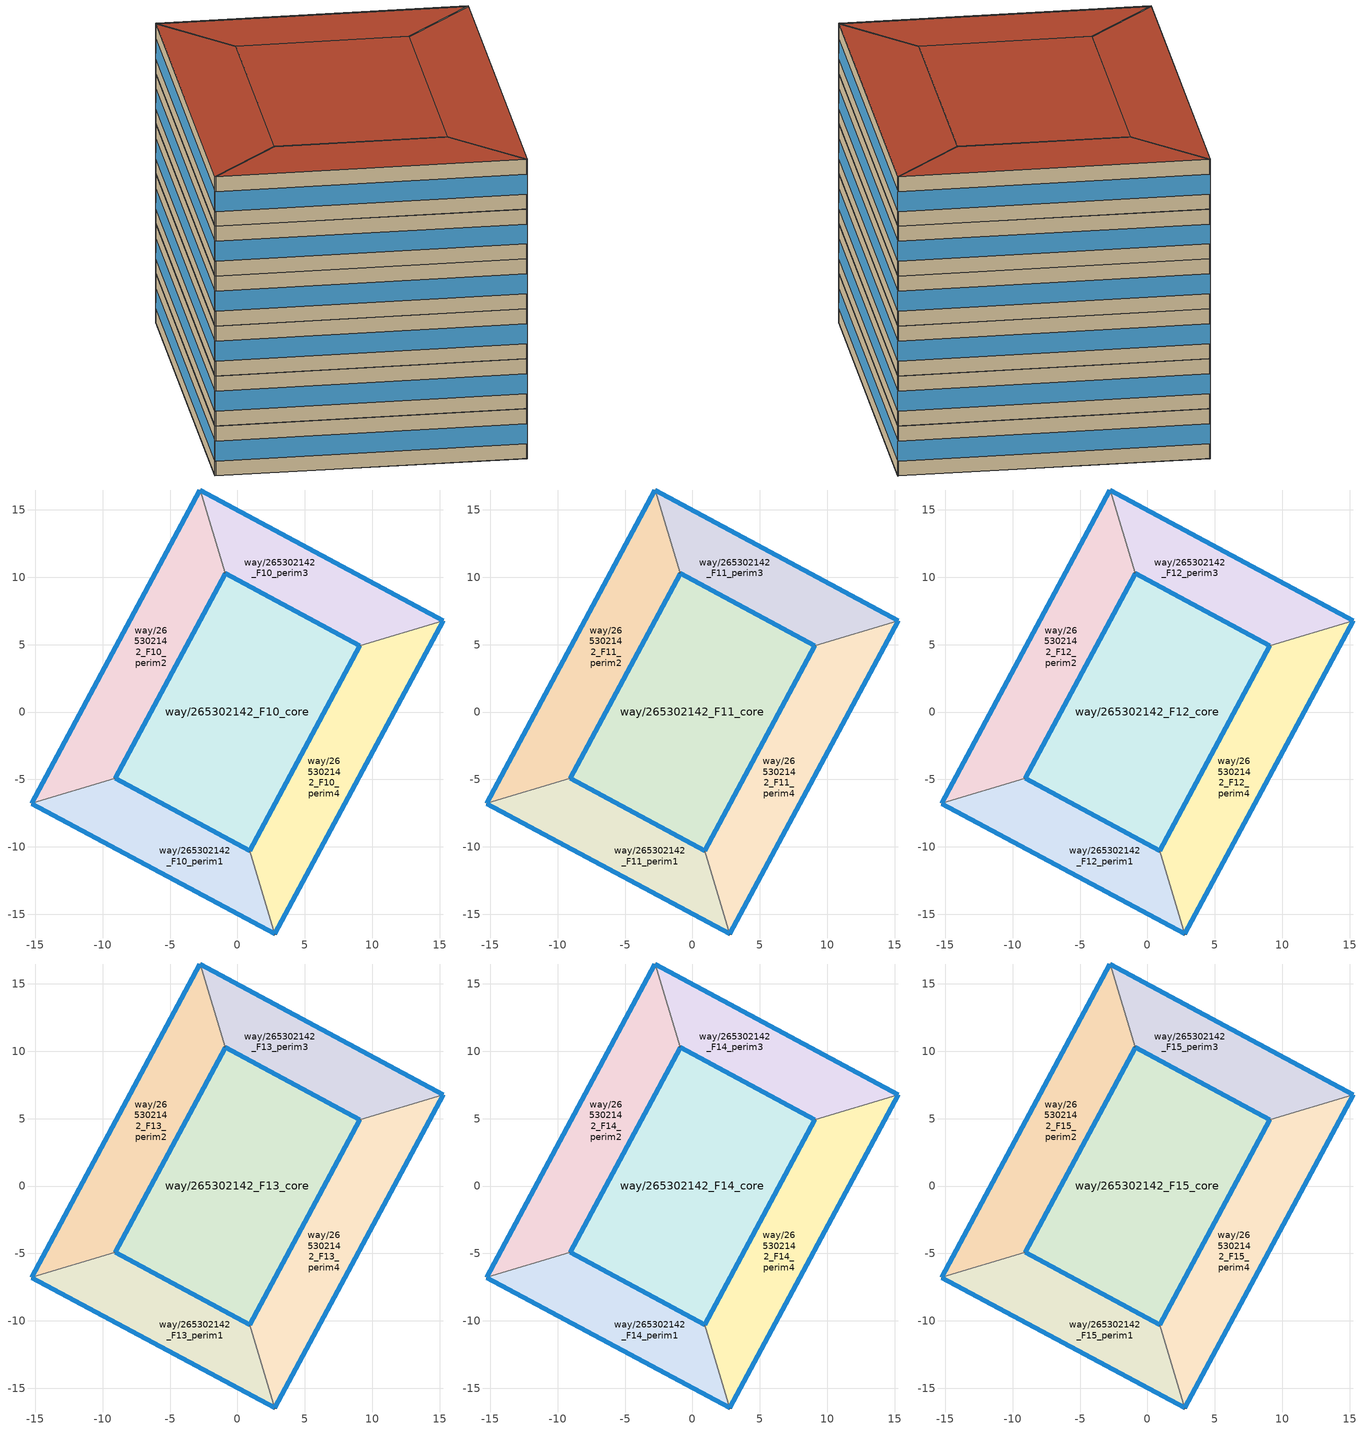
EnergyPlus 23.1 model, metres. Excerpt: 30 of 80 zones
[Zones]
way/265302142_F10_perim1
 floor to way/265302142_F9_perim1 (Floor_Construction): 2.78,-16.47 0.91,-10.28 -9.08,-4.92 -15.27,-6.79 z35
 wall outside (Wall_Construction): 2.78,-16.47 -15.27,-6.79 / -9.08,-4.92 0.91,-10.28 z35:38.5
 wall to way/265302142_F10_perim4 (Wall_Construction): 0.91,-10.28 2.78,-16.47 z35:38.5
 wall to way/265302142_F10_perim2 (Wall_Construction): -15.27,-6.79 -9.08,-4.92 z35:38.5
 window (Window_Construction): 2.77,-16.47 -15.26,-6.79 / -9.08,-4.92 0.91,-10.28 z36.05:37.45
way/265302142_F10_perim2
 floor to way/265302142_F9_perim2 (Floor_Construction): -9.08,-4.92 -0.92,10.28 -2.78,16.47 -15.27,-6.79 z35
 wall outside (Wall_Construction): -15.27,-6.79 -2.78,16.47 / -0.92,10.28 -9.08,-4.92 z35:38.5
 wall to way/265302142_F10_perim3 (Wall_Construction): -2.78,16.47 -0.92,10.28 z35:38.5
 window (Window_Construction): -15.26,-6.77 -2.79,16.46 / -0.92,10.28 -9.08,-4.91 z36.05:37.45
way/265302142_F10_perim3
 floor to way/265302142_F9_perim3 (Floor_Construction): 15.27,6.78 -2.78,16.47 -0.92,10.28 9.08,4.91 z35
 wall outside (Wall_Construction): -2.78,16.47 15.27,6.78 / 9.08,4.91 -0.92,10.28 z35:38.5
 wall to way/265302142_F10_perim4 (Wall_Construction): 15.27,6.78 9.08,4.91 z35:38.5
 window (Window_Construction): -2.77,16.47 15.26,6.78 / 9.08,4.92 -0.91,10.28 z36.05:37.45
way/265302142_F10_perim4
 floor to way/265302142_F9_perim4 (Floor_Construction): 2.78,-16.47 15.27,6.78 9.08,4.91 0.91,-10.28 z35
 wall outside (Wall_Construction): 15.27,6.78 2.78,-16.47 / 0.91,-10.28 9.08,4.91 z35:38.5
 window (Window_Construction): 15.27,6.77 2.78,-16.46 / 0.92,-10.28 9.08,4.91 z36.05:37.45
way/265302142_F10_core
 floor to way/265302142_F9_core (Floor_Construction): 9.08,4.91 0.91,-10.28 -9.08,-4.92 -0.92,10.28 z35
 wall outside (Wall_Construction): -9.08,-4.92 0.91,-10.28 9.08,4.91 -0.92,10.28 -9.08,-4.92 z35:38.5
 window (Window_Construction): -9.08,-4.92 0.91,-10.28 / -0.92,10.28 -9.08,-4.91 / 9.08,4.92 -0.91,10.28 / 0.92,-10.28 9.08,4.91 z36.05:37.45
way/265302142_F11_perim1
 floor to way/265302142_F10_perim1 (Floor_Construction): 2.78,-16.47 0.91,-10.28 -9.08,-4.92 -15.27,-6.79 z38.5
 wall outside (Wall_Construction): 2.78,-16.47 -15.27,-6.79 / -9.08,-4.92 0.91,-10.28 z38.5:42
 wall to way/265302142_F11_perim4 (Wall_Construction): 0.91,-10.28 2.78,-16.47 z38.5:42
 wall to way/265302142_F11_perim2 (Wall_Construction): -15.27,-6.79 -9.08,-4.92 z38.5:42
 window (Window_Construction): 2.77,-16.47 -15.26,-6.79 / -9.08,-4.92 0.91,-10.28 z39.55:40.95
way/265302142_F11_perim2
 floor to way/265302142_F10_perim2 (Floor_Construction): -9.08,-4.92 -0.92,10.28 -2.78,16.47 -15.27,-6.79 z38.5
 wall outside (Wall_Construction): -15.27,-6.79 -2.78,16.47 / -0.92,10.28 -9.08,-4.92 z38.5:42
 wall to way/265302142_F11_perim3 (Wall_Construction): -2.78,16.47 -0.92,10.28 z38.5:42
 window (Window_Construction): -15.26,-6.77 -2.79,16.46 / -0.92,10.28 -9.08,-4.91 z39.55:40.95
way/265302142_F11_perim3
 floor to way/265302142_F10_perim3 (Floor_Construction): 15.27,6.78 -2.78,16.47 -0.92,10.28 9.08,4.91 z38.5
 wall outside (Wall_Construction): -2.78,16.47 15.27,6.78 / 9.08,4.91 -0.92,10.28 z38.5:42
 wall to way/265302142_F11_perim4 (Wall_Construction): 15.27,6.78 9.08,4.91 z38.5:42
 window (Window_Construction): -2.77,16.47 15.26,6.78 / 9.08,4.92 -0.91,10.28 z39.55:40.95
way/265302142_F11_perim4
 floor to way/265302142_F10_perim4 (Floor_Construction): 2.78,-16.47 15.27,6.78 9.08,4.91 0.91,-10.28 z38.5
 wall outside (Wall_Construction): 15.27,6.78 2.78,-16.47 / 0.91,-10.28 9.08,4.91 z38.5:42
 window (Window_Construction): 15.27,6.77 2.78,-16.46 / 0.92,-10.28 9.08,4.91 z39.55:40.95
way/265302142_F11_core
 floor to way/265302142_F10_core (Floor_Construction): 9.08,4.91 0.91,-10.28 -9.08,-4.92 -0.92,10.28 z38.5
 wall outside (Wall_Construction): -9.08,-4.92 0.91,-10.28 9.08,4.91 -0.92,10.28 -9.08,-4.92 z38.5:42
 window (Window_Construction): -9.08,-4.92 0.91,-10.28 / -0.92,10.28 -9.08,-4.91 / 9.08,4.92 -0.91,10.28 / 0.92,-10.28 9.08,4.91 z39.55:40.95
way/265302142_F12_perim1
 floor to way/265302142_F11_perim1 (Floor_Construction): 2.78,-16.47 0.91,-10.28 -9.08,-4.92 -15.27,-6.79 z42
 wall outside (Wall_Construction): 2.78,-16.47 -15.27,-6.79 / -9.08,-4.92 0.91,-10.28 z42:45.5
 wall to way/265302142_F12_perim4 (Wall_Construction): 0.91,-10.28 2.78,-16.47 z42:45.5
 wall to way/265302142_F12_perim2 (Wall_Construction): -15.27,-6.79 -9.08,-4.92 z42:45.5
 window (Window_Construction): 2.77,-16.47 -15.26,-6.79 / -9.08,-4.92 0.91,-10.28 z43.05:44.45
way/265302142_F12_perim2
 floor to way/265302142_F11_perim2 (Floor_Construction): -9.08,-4.92 -0.92,10.28 -2.78,16.47 -15.27,-6.79 z42
 wall outside (Wall_Construction): -15.27,-6.79 -2.78,16.47 / -0.92,10.28 -9.08,-4.92 z42:45.5
 wall to way/265302142_F12_perim3 (Wall_Construction): -2.78,16.47 -0.92,10.28 z42:45.5
 window (Window_Construction): -15.26,-6.77 -2.79,16.46 / -0.92,10.28 -9.08,-4.91 z43.05:44.45
way/265302142_F12_perim3
 floor to way/265302142_F11_perim3 (Floor_Construction): 15.27,6.78 -2.78,16.47 -0.92,10.28 9.08,4.91 z42
 wall outside (Wall_Construction): -2.78,16.47 15.27,6.78 / 9.08,4.91 -0.92,10.28 z42:45.5
 wall to way/265302142_F12_perim4 (Wall_Construction): 15.27,6.78 9.08,4.91 z42:45.5
 window (Window_Construction): -2.77,16.47 15.26,6.78 / 9.08,4.92 -0.91,10.28 z43.05:44.45
way/265302142_F12_perim4
 floor to way/265302142_F11_perim4 (Floor_Construction): 2.78,-16.47 15.27,6.78 9.08,4.91 0.91,-10.28 z42
 wall outside (Wall_Construction): 15.27,6.78 2.78,-16.47 / 0.91,-10.28 9.08,4.91 z42:45.5
 window (Window_Construction): 15.27,6.77 2.78,-16.46 / 0.92,-10.28 9.08,4.91 z43.05:44.45
way/265302142_F12_core
 floor to way/265302142_F11_core (Floor_Construction): 9.08,4.91 0.91,-10.28 -9.08,-4.92 -0.92,10.28 z42
 wall outside (Wall_Construction): -9.08,-4.92 0.91,-10.28 9.08,4.91 -0.92,10.28 -9.08,-4.92 z42:45.5
 window (Window_Construction): -9.08,-4.92 0.91,-10.28 / -0.92,10.28 -9.08,-4.91 / 9.08,4.92 -0.91,10.28 / 0.92,-10.28 9.08,4.91 z43.05:44.45
way/265302142_F13_perim1
 floor to way/265302142_F12_perim1 (Floor_Construction): 2.78,-16.47 0.91,-10.28 -9.08,-4.92 -15.27,-6.79 z45.5
 wall outside (Wall_Construction): 2.78,-16.47 -15.27,-6.79 / -9.08,-4.92 0.91,-10.28 z45.5:49
 wall to way/265302142_F13_perim4 (Wall_Construction): 0.91,-10.28 2.78,-16.47 z45.5:49
 wall to way/265302142_F13_perim2 (Wall_Construction): -15.27,-6.79 -9.08,-4.92 z45.5:49
 window (Window_Construction): 2.77,-16.47 -15.26,-6.79 / -9.08,-4.92 0.91,-10.28 z46.55:47.95
way/265302142_F13_perim2
 floor to way/265302142_F12_perim2 (Floor_Construction): -9.08,-4.92 -0.92,10.28 -2.78,16.47 -15.27,-6.79 z45.5
 wall outside (Wall_Construction): -15.27,-6.79 -2.78,16.47 / -0.92,10.28 -9.08,-4.92 z45.5:49
 wall to way/265302142_F13_perim3 (Wall_Construction): -2.78,16.47 -0.92,10.28 z45.5:49
 window (Window_Construction): -15.26,-6.77 -2.79,16.46 / -0.92,10.28 -9.08,-4.91 z46.55:47.95
way/265302142_F13_perim3
 floor to way/265302142_F12_perim3 (Floor_Construction): 15.27,6.78 -2.78,16.47 -0.92,10.28 9.08,4.91 z45.5
 wall outside (Wall_Construction): -2.78,16.47 15.27,6.78 / 9.08,4.91 -0.92,10.28 z45.5:49
 wall to way/265302142_F13_perim4 (Wall_Construction): 15.27,6.78 9.08,4.91 z45.5:49
 window (Window_Construction): -2.77,16.47 15.26,6.78 / 9.08,4.92 -0.91,10.28 z46.55:47.95
way/265302142_F13_perim4
 floor to way/265302142_F12_perim4 (Floor_Construction): 2.78,-16.47 15.27,6.78 9.08,4.91 0.91,-10.28 z45.5
 wall outside (Wall_Construction): 15.27,6.78 2.78,-16.47 / 0.91,-10.28 9.08,4.91 z45.5:49
 window (Window_Construction): 15.27,6.77 2.78,-16.46 / 0.92,-10.28 9.08,4.91 z46.55:47.95
way/265302142_F13_core
 floor to way/265302142_F12_core (Floor_Construction): 9.08,4.91 0.91,-10.28 -9.08,-4.92 -0.92,10.28 z45.5
 wall outside (Wall_Construction): -9.08,-4.92 0.91,-10.28 9.08,4.91 -0.92,10.28 -9.08,-4.92 z45.5:49
 window (Window_Construction): -9.08,-4.92 0.91,-10.28 / -0.92,10.28 -9.08,-4.91 / 9.08,4.92 -0.91,10.28 / 0.92,-10.28 9.08,4.91 z46.55:47.95
way/265302142_F14_perim1
 floor to way/265302142_F13_perim1 (Floor_Construction): 2.78,-16.47 0.91,-10.28 -9.08,-4.92 -15.27,-6.79 z49
 wall outside (Wall_Construction): 2.78,-16.47 -15.27,-6.79 / -9.08,-4.92 0.91,-10.28 z49:52.5
 wall to way/265302142_F14_perim4 (Wall_Construction): 0.91,-10.28 2.78,-16.47 z49:52.5
 wall to way/265302142_F14_perim2 (Wall_Construction): -15.27,-6.79 -9.08,-4.92 z49:52.5
 window (Window_Construction): 2.77,-16.47 -15.26,-6.79 / -9.08,-4.92 0.91,-10.28 z50.05:51.45
way/265302142_F14_perim2
 floor to way/265302142_F13_perim2 (Floor_Construction): -9.08,-4.92 -0.92,10.28 -2.78,16.47 -15.27,-6.79 z49
 wall outside (Wall_Construction): -15.27,-6.79 -2.78,16.47 / -0.92,10.28 -9.08,-4.92 z49:52.5
 wall to way/265302142_F14_perim3 (Wall_Construction): -2.78,16.47 -0.92,10.28 z49:52.5
 window (Window_Construction): -15.26,-6.77 -2.79,16.46 / -0.92,10.28 -9.08,-4.91 z50.05:51.45
way/265302142_F14_perim3
 floor to way/265302142_F13_perim3 (Floor_Construction): 15.27,6.78 -2.78,16.47 -0.92,10.28 9.08,4.91 z49
 wall outside (Wall_Construction): -2.78,16.47 15.27,6.78 / 9.08,4.91 -0.92,10.28 z49:52.5
 wall to way/265302142_F14_perim4 (Wall_Construction): 15.27,6.78 9.08,4.91 z49:52.5
 window (Window_Construction): -2.77,16.47 15.26,6.78 / 9.08,4.92 -0.91,10.28 z50.05:51.45
way/265302142_F14_perim4
 floor to way/265302142_F13_perim4 (Floor_Construction): 2.78,-16.47 15.27,6.78 9.08,4.91 0.91,-10.28 z49
 wall outside (Wall_Construction): 15.27,6.78 2.78,-16.47 / 0.91,-10.28 9.08,4.91 z49:52.5
 window (Window_Construction): 15.27,6.77 2.78,-16.46 / 0.92,-10.28 9.08,4.91 z50.05:51.45
way/265302142_F14_core
 floor to way/265302142_F13_core (Floor_Construction): 9.08,4.91 0.91,-10.28 -9.08,-4.92 -0.92,10.28 z49
 wall outside (Wall_Construction): -9.08,-4.92 0.91,-10.28 9.08,4.91 -0.92,10.28 -9.08,-4.92 z49:52.5
 window (Window_Construction): -9.08,-4.92 0.91,-10.28 / -0.92,10.28 -9.08,-4.91 / 9.08,4.92 -0.91,10.28 / 0.92,-10.28 9.08,4.91 z50.05:51.45
way/265302142_F15_perim1
 floor to way/265302142_F14_perim1 (Floor_Construction): 2.78,-16.47 0.91,-10.28 -9.08,-4.92 -15.27,-6.79 z52.5
 wall outside (Wall_Construction): 2.78,-16.47 -15.27,-6.79 / -9.08,-4.92 0.91,-10.28 z52.5:56
 wall to way/265302142_F15_perim4 (Wall_Construction): 0.91,-10.28 2.78,-16.47 z52.5:56
 wall to way/265302142_F15_perim2 (Wall_Construction): -15.27,-6.79 -9.08,-4.92 z52.5:56
 window (Window_Construction): 2.77,-16.47 -15.26,-6.79 / -9.08,-4.92 0.91,-10.28 z53.55:54.95
 roof outside (Roof_Construction): 0.91,-10.28 2.78,-16.47 -15.27,-6.79 -9.08,-4.92 z56
way/265302142_F15_perim2
 floor to way/265302142_F14_perim2 (Floor_Construction): -9.08,-4.92 -0.92,10.28 -2.78,16.47 -15.27,-6.79 z52.5
 wall outside (Wall_Construction): -15.27,-6.79 -2.78,16.47 / -0.92,10.28 -9.08,-4.92 z52.5:56
 wall to way/265302142_F15_perim3 (Wall_Construction): -2.78,16.47 -0.92,10.28 z52.5:56
 window (Window_Construction): -15.26,-6.77 -2.79,16.46 / -0.92,10.28 -9.08,-4.91 z53.55:54.95
 roof outside (Roof_Construction): -2.78,16.47 -0.92,10.28 -9.08,-4.92 -15.27,-6.79 z56
way/265302142_F15_perim3
 floor to way/265302142_F14_perim3 (Floor_Construction): 15.27,6.78 -2.78,16.47 -0.92,10.28 9.08,4.91 z52.5
 wall outside (Wall_Construction): -2.78,16.47 15.27,6.78 / 9.08,4.91 -0.92,10.28 z52.5:56
 wall to way/265302142_F15_perim4 (Wall_Construction): 15.27,6.78 9.08,4.91 z52.5:56
 window (Window_Construction): -2.77,16.47 15.26,6.78 / 9.08,4.92 -0.91,10.28 z53.55:54.95
 roof outside (Roof_Construction): 15.27,6.78 9.08,4.91 -0.92,10.28 -2.78,16.47 z56
way/265302142_F15_perim4
 floor to way/265302142_F14_perim4 (Floor_Construction): 2.78,-16.47 15.27,6.78 9.08,4.91 0.91,-10.28 z52.5
 wall outside (Wall_Construction): 15.27,6.78 2.78,-16.47 / 0.91,-10.28 9.08,4.91 z52.5:56
 window (Window_Construction): 15.27,6.77 2.78,-16.46 / 0.92,-10.28 9.08,4.91 z53.55:54.95
 roof outside (Roof_Construction): 15.27,6.78 2.78,-16.47 0.91,-10.28 9.08,4.91 z56
way/265302142_F15_core
 floor to way/265302142_F14_core (Floor_Construction): 9.08,4.91 0.91,-10.28 -9.08,-4.92 -0.92,10.28 z52.5
 wall outside (Wall_Construction): -9.08,-4.92 0.91,-10.28 9.08,4.91 -0.92,10.28 -9.08,-4.92 z52.5:56
 window (Window_Construction): -9.08,-4.92 0.91,-10.28 / -0.92,10.28 -9.08,-4.91 / 9.08,4.92 -0.91,10.28 / 0.92,-10.28 9.08,4.91 z53.55:54.95
 roof outside (Roof_Construction): 0.91,-10.28 9.08,4.91 -0.92,10.28 -9.08,-4.92 z56
[Building]
OpenUBEM_Building: North Axis=0; Terrain=City; Solar Distribution=FullExterior
[Site:Location]
New.York-Central.Park.Obs-Belvedere.Castle: Latitude=40.77889; Longitude=-73.9692; Time Zone=-5; Elevation=48
[SizingPeriod:WeatherFileDays]
AnnualSizingPeriod: Begin Month=1; Begin Day of Month=1; End Month=12; End Day of Month=31; Day of Week for Start Day=Monday; Use Weather File Daylight Saving Period=No; Use Weather File Rain and Snow Indicators=No
[SITE:WATERMAINSTEMPERATURE]
Calculation Method=CorrelationFromWeatherFile
[MATERIAL:NOMASS] Roughness=MediumRough; Thermal Absorptance=0.9; Solar Absorptance=0.7; Visible Absorptance=0.7
Name | Thermal Resistance
Roof_Assembly | 3.47222
Wall_Assembly | 1.73913
Floor_Assembly | 1.94932
[WINDOWMATERIAL:SIMPLEGLAZINGSYSTEM]
Window_Material: UFactor=3.236; Solar Heat Gain Coefficient=0.36; Visible Transmittance=0.6
[CONSTRUCTION]
Roof_Construction: Roof_Assembly
Wall_Construction: Wall_Assembly
Floor_Construction: Floor_Assembly
Window_Construction: Window_Material
[ZONE] Type=1; Multiplier=1; Ceiling Height=autocalculate; Volume=autocalculate; Floor Area=autocalculate; Part of Total Floor Area=Yes
way/265302142_F10_perim1; way/265302142_F11_perim1; way/265302142_F12_perim1; way/265302142_F13_perim1; way/265302142_F14_perim1; way/265302142_F15_perim1; way/265302142_F10_perim2; way/265302142_F11_perim2; way/265302142_F12_perim2; way/265302142_F13_perim2; way/265302142_F14_perim2; way/265302142_F15_perim2; way/265302142_F10_perim3; way/265302142_F11_perim3; way/265302142_F12_perim3; way/265302142_F13_perim3; way/265302142_F14_perim3; way/265302142_F15_perim3; way/265302142_F10_perim4; way/265302142_F11_perim4; way/265302142_F12_perim4; way/265302142_F13_perim4; way/265302142_F14_perim4; way/265302142_F15_perim4; way/265302142_F10_core; way/265302142_F11_core; way/265302142_F12_core; way/265302142_F13_core; way/265302142_F14_core; way/265302142_F15_core
[PEOPLE] Number of People Schedule=Occupancy_Schedule_MediumOffice; Number of People Calculation Method=People/Area; People per Floor Area=0.0538213; Fraction Radiant=0.3; Sensible Heat Fraction=autocalculate; Activity Level Schedule=Activity_Level; Carbon Dioxide Generation Rate=3.82e-08; Enable ASHRAE 55 Comfort Warnings=No; Mean Radiant Temperature Calculation Type=ZoneAveraged; Clothing Insulation Calculation Method=ClothingInsulationSchedule; Cold Stress Temperature Threshold=15.56; Heat Stress Temperature Threshold=30
Name | Zone or ZoneList or Space or SpaceList
People_way/265302142_F10_core | way/265302142_F10_core
People_way/265302142_F11_core | way/265302142_F11_core
People_way/265302142_F12_core | way/265302142_F12_core
People_way/265302142_F13_core | way/265302142_F13_core
People_way/265302142_F14_core | way/265302142_F14_core
People_way/265302142_F15_core | way/265302142_F15_core
People_way/265302142_F10_perim1 | way/265302142_F10_perim1
People_way/265302142_F11_perim1 | way/265302142_F11_perim1
People_way/265302142_F12_perim1 | way/265302142_F12_perim1
People_way/265302142_F13_perim1 | way/265302142_F13_perim1
People_way/265302142_F14_perim1 | way/265302142_F14_perim1
People_way/265302142_F15_perim1 | way/265302142_F15_perim1
People_way/265302142_F10_perim2 | way/265302142_F10_perim2
People_way/265302142_F11_perim2 | way/265302142_F11_perim2
People_way/265302142_F12_perim2 | way/265302142_F12_perim2
People_way/265302142_F13_perim2 | way/265302142_F13_perim2
People_way/265302142_F14_perim2 | way/265302142_F14_perim2
People_way/265302142_F15_perim2 | way/265302142_F15_perim2
People_way/265302142_F10_perim3 | way/265302142_F10_perim3
People_way/265302142_F11_perim3 | way/265302142_F11_perim3
People_way/265302142_F12_perim3 | way/265302142_F12_perim3
People_way/265302142_F13_perim3 | way/265302142_F13_perim3
People_way/265302142_F14_perim3 | way/265302142_F14_perim3
People_way/265302142_F15_perim3 | way/265302142_F15_perim3
People_way/265302142_F10_perim4 | way/265302142_F10_perim4
People_way/265302142_F11_perim4 | way/265302142_F11_perim4
People_way/265302142_F12_perim4 | way/265302142_F12_perim4
People_way/265302142_F13_perim4 | way/265302142_F13_perim4
People_way/265302142_F14_perim4 | way/265302142_F14_perim4
People_way/265302142_F15_perim4 | way/265302142_F15_perim4
[LIGHTS] Schedule=Lighting_Schedule_MediumOffice; Design Level Calculation Method=Watts/Area; Watts per Zone Floor Area=10.76; Return Air Fraction=0; Fraction Radiant=0.42; Fraction Visible=0; Fraction Replaceable=1; EndUse Subcategory=General; Return Air Fraction Calculated from Plenum Temperature=No; Return Air Fraction Function of Plenum Temperature Coefficient 1=0; Return Air Fraction Function of Plenum Temperature Coefficient 2=0
Name | Zone or ZoneList or Space or SpaceList
Lights_way/265302142_F10_core | way/265302142_F10_core
Lights_way/265302142_F11_core | way/265302142_F11_core
Lights_way/265302142_F12_core | way/265302142_F12_core
Lights_way/265302142_F13_core | way/265302142_F13_core
Lights_way/265302142_F14_core | way/265302142_F14_core
Lights_way/265302142_F15_core | way/265302142_F15_core
Lights_way/265302142_F10_perim1 | way/265302142_F10_perim1
Lights_way/265302142_F11_perim1 | way/265302142_F11_perim1
Lights_way/265302142_F12_perim1 | way/265302142_F12_perim1
Lights_way/265302142_F13_perim1 | way/265302142_F13_perim1
Lights_way/265302142_F14_perim1 | way/265302142_F14_perim1
Lights_way/265302142_F15_perim1 | way/265302142_F15_perim1
Lights_way/265302142_F10_perim2 | way/265302142_F10_perim2
Lights_way/265302142_F11_perim2 | way/265302142_F11_perim2
Lights_way/265302142_F12_perim2 | way/265302142_F12_perim2
Lights_way/265302142_F13_perim2 | way/265302142_F13_perim2
Lights_way/265302142_F14_perim2 | way/265302142_F14_perim2
Lights_way/265302142_F15_perim2 | way/265302142_F15_perim2
Lights_way/265302142_F10_perim3 | way/265302142_F10_perim3
Lights_way/265302142_F11_perim3 | way/265302142_F11_perim3
Lights_way/265302142_F12_perim3 | way/265302142_F12_perim3
Lights_way/265302142_F13_perim3 | way/265302142_F13_perim3
Lights_way/265302142_F14_perim3 | way/265302142_F14_perim3
Lights_way/265302142_F15_perim3 | way/265302142_F15_perim3
Lights_way/265302142_F10_perim4 | way/265302142_F10_perim4
Lights_way/265302142_F11_perim4 | way/265302142_F11_perim4
Lights_way/265302142_F12_perim4 | way/265302142_F12_perim4
Lights_way/265302142_F13_perim4 | way/265302142_F13_perim4
Lights_way/265302142_F14_perim4 | way/265302142_F14_perim4
Lights_way/265302142_F15_perim4 | way/265302142_F15_perim4
[ELECTRICEQUIPMENT] Schedule=Equipment_Schedule_MediumOffice; Design Level Calculation Method=Watts/Area; Watts per Zone Floor Area=10.76; Fraction Latent=0; Fraction Radiant=0.5; Fraction Lost=0; EndUse Subcategory=General
Name | Zone or ZoneList or Space or SpaceList
Equipment_way/265302142_F10_core | way/265302142_F10_core
Equipment_way/265302142_F11_core | way/265302142_F11_core
Equipment_way/265302142_F12_core | way/265302142_F12_core
Equipment_way/265302142_F13_core | way/265302142_F13_core
Equipment_way/265302142_F14_core | way/265302142_F14_core
Equipment_way/265302142_F15_core | way/265302142_F15_core
Equipment_way/265302142_F10_perim1 | way/265302142_F10_perim1
Equipment_way/265302142_F11_perim1 | way/265302142_F11_perim1
Equipment_way/265302142_F12_perim1 | way/265302142_F12_perim1
Equipment_way/265302142_F13_perim1 | way/265302142_F13_perim1
Equipment_way/265302142_F14_perim1 | way/265302142_F14_perim1
Equipment_way/265302142_F15_perim1 | way/265302142_F15_perim1
Equipment_way/265302142_F10_perim2 | way/265302142_F10_perim2
Equipment_way/265302142_F11_perim2 | way/265302142_F11_perim2
Equipment_way/265302142_F12_perim2 | way/265302142_F12_perim2
Equipment_way/265302142_F13_perim2 | way/265302142_F13_perim2
Equipment_way/265302142_F14_perim2 | way/265302142_F14_perim2
Equipment_way/265302142_F15_perim2 | way/265302142_F15_perim2
Equipment_way/265302142_F10_perim3 | way/265302142_F10_perim3
Equipment_way/265302142_F11_perim3 | way/265302142_F11_perim3
Equipment_way/265302142_F12_perim3 | way/265302142_F12_perim3
Equipment_way/265302142_F13_perim3 | way/265302142_F13_perim3
Equipment_way/265302142_F14_perim3 | way/265302142_F14_perim3
Equipment_way/265302142_F15_perim3 | way/265302142_F15_perim3
Equipment_way/265302142_F10_perim4 | way/265302142_F10_perim4
Equipment_way/265302142_F11_perim4 | way/265302142_F11_perim4
Equipment_way/265302142_F12_perim4 | way/265302142_F12_perim4
Equipment_way/265302142_F13_perim4 | way/265302142_F13_perim4
Equipment_way/265302142_F14_perim4 | way/265302142_F14_perim4
Equipment_way/265302142_F15_perim4 | way/265302142_F15_perim4
[ZONEINFILTRATION:DESIGNFLOWRATE] Schedule=Infiltration_Schedule_MediumOffice; Design Flow Rate Calculation Method=Flow/ExteriorWallArea; Flow Rate per Exterior Surface Area=0.000285; Constant Term Coefficient=1; Temperature Term Coefficient=0; Velocity Term Coefficient=0; Velocity Squared Term Coefficient=0
Name | Zone or ZoneList or Space or SpaceList
Infiltration_way/265302142_F10_core | way/265302142_F10_core
Infiltration_way/265302142_F11_core | way/265302142_F11_core
Infiltration_way/265302142_F12_core | way/265302142_F12_core
Infiltration_way/265302142_F13_core | way/265302142_F13_core
Infiltration_way/265302142_F14_core | way/265302142_F14_core
Infiltration_way/265302142_F15_core | way/265302142_F15_core
Infiltration_way/265302142_F10_perim1 | way/265302142_F10_perim1
Infiltration_way/265302142_F11_perim1 | way/265302142_F11_perim1
Infiltration_way/265302142_F12_perim1 | way/265302142_F12_perim1
Infiltration_way/265302142_F13_perim1 | way/265302142_F13_perim1
Infiltration_way/265302142_F14_perim1 | way/265302142_F14_perim1
Infiltration_way/265302142_F15_perim1 | way/265302142_F15_perim1
Infiltration_way/265302142_F10_perim2 | way/265302142_F10_perim2
Infiltration_way/265302142_F11_perim2 | way/265302142_F11_perim2
Infiltration_way/265302142_F12_perim2 | way/265302142_F12_perim2
Infiltration_way/265302142_F13_perim2 | way/265302142_F13_perim2
Infiltration_way/265302142_F14_perim2 | way/265302142_F14_perim2
Infiltration_way/265302142_F15_perim2 | way/265302142_F15_perim2
Infiltration_way/265302142_F10_perim3 | way/265302142_F10_perim3
Infiltration_way/265302142_F11_perim3 | way/265302142_F11_perim3
Infiltration_way/265302142_F12_perim3 | way/265302142_F12_perim3
Infiltration_way/265302142_F13_perim3 | way/265302142_F13_perim3
Infiltration_way/265302142_F14_perim3 | way/265302142_F14_perim3
Infiltration_way/265302142_F15_perim3 | way/265302142_F15_perim3
Infiltration_way/265302142_F10_perim4 | way/265302142_F10_perim4
Infiltration_way/265302142_F11_perim4 | way/265302142_F11_perim4
Infiltration_way/265302142_F12_perim4 | way/265302142_F12_perim4
Infiltration_way/265302142_F13_perim4 | way/265302142_F13_perim4
Infiltration_way/265302142_F14_perim4 | way/265302142_F14_perim4
Infiltration_way/265302142_F15_perim4 | way/265302142_F15_perim4
[HVACTEMPLATE:THERMOSTAT] Heating Setpoint Schedule=Heating_Setpoint_MediumOffice; Cooling Setpoint Schedule=Cooling_Setpoint_MediumOffice
way/265302142_F14_perim2_Thermostat; way/265302142_F15_perim2_Thermostat; way/265302142_F0_perim3_Thermostat; way/265302142_F1_perim3_Thermostat; way/265302142_F2_perim3_Thermostat; way/265302142_F3_perim3_Thermostat; way/265302142_F4_perim3_Thermostat; way/265302142_F5_perim3_Thermostat; way/265302142_F6_perim3_Thermostat; way/265302142_F7_perim3_Thermostat; way/265302142_F8_perim3_Thermostat; way/265302142_F9_perim3_Thermostat; way/265302142_F10_perim3_Thermostat; way/265302142_F11_perim3_Thermostat; way/265302142_F12_perim3_Thermostat; way/265302142_F13_perim3_Thermostat; way/265302142_F14_perim3_Thermostat; way/265302142_F15_perim3_Thermostat; way/265302142_F0_perim4_Thermostat; way/265302142_F1_perim4_Thermostat; way/265302142_F2_perim4_Thermostat; way/265302142_F3_perim4_Thermostat; way/265302142_F4_perim4_Thermostat; way/265302142_F5_perim4_Thermostat; way/265302142_F6_perim4_Thermostat; way/265302142_F7_perim4_Thermostat; way/265302142_F8_perim4_Thermostat; way/265302142_F9_perim4_Thermostat; way/265302142_F10_perim4_Thermostat; way/265302142_F11_perim4_Thermostat; way/265302142_F12_perim4_Thermostat; way/265302142_F13_perim4_Thermostat; way/265302142_F14_perim4_Thermostat; way/265302142_F15_perim4_Thermostat
[HVACTEMPLATE:ZONE:VAV] Template VAV System=way/265302142_PVAV_Sys; Supply Air Maximum Flow Rate=autosize; Zone Minimum Air Flow Input Method=Constant; Constant Minimum Air Flow Fraction=0.3; Outdoor Air Method=Flow/Person; Outdoor Air Flow Rate per Person=0.01; Outdoor Air Flow Rate per Zone Floor Area=0; Outdoor Air Flow Rate per Zone=0; Reheat Coil Type=Electric; Damper Heating Action=Reverse; Baseboard Heating Type=None; Baseboard Heating Capacity=autosize; Zone Cooling Design Supply Air Temperature Input Method=SystemSupplyAirTemperature; Zone Cooling Design Supply Air Temperature=12.8; Zone Cooling Design Supply Air Temperature Difference=11.11; Zone Heating Design Supply Air Temperature Input Method=SupplyAirTemperature; Zone Heating Design Supply Air Temperature=50; Zone Heating Design Supply Air Temperature Difference=30
Name | Template Thermostat
way/265302142_F10_core | way/265302142_F10_core_Thermostat
way/265302142_F11_core | way/265302142_F11_core_Thermostat
way/265302142_F12_core | way/265302142_F12_core_Thermostat
way/265302142_F13_core | way/265302142_F13_core_Thermostat
way/265302142_F14_core | way/265302142_F14_core_Thermostat
way/265302142_F15_core | way/265302142_F15_core_Thermostat
way/265302142_F10_perim1 | way/265302142_F10_perim1_Thermostat
way/265302142_F11_perim1 | way/265302142_F11_perim1_Thermostat
way/265302142_F12_perim1 | way/265302142_F12_perim1_Thermostat
way/265302142_F13_perim1 | way/265302142_F13_perim1_Thermostat
way/265302142_F14_perim1 | way/265302142_F14_perim1_Thermostat
way/265302142_F15_perim1 | way/265302142_F15_perim1_Thermostat
way/265302142_F10_perim2 | way/265302142_F10_perim2_Thermostat
way/265302142_F11_perim2 | way/265302142_F11_perim2_Thermostat
way/265302142_F12_perim2 | way/265302142_F12_perim2_Thermostat
way/265302142_F13_perim2 | way/265302142_F13_perim2_Thermostat
way/265302142_F14_perim2 | way/265302142_F14_perim2_Thermostat
way/265302142_F15_perim2 | way/265302142_F15_perim2_Thermostat
way/265302142_F10_perim3 | way/265302142_F10_perim3_Thermostat
way/265302142_F11_perim3 | way/265302142_F11_perim3_Thermostat
way/265302142_F12_perim3 | way/265302142_F12_perim3_Thermostat
way/265302142_F13_perim3 | way/265302142_F13_perim3_Thermostat
way/265302142_F14_perim3 | way/265302142_F14_perim3_Thermostat
way/265302142_F15_perim3 | way/265302142_F15_perim3_Thermostat
way/265302142_F10_perim4 | way/265302142_F10_perim4_Thermostat
way/265302142_F11_perim4 | way/265302142_F11_perim4_Thermostat
way/265302142_F12_perim4 | way/265302142_F12_perim4_Thermostat
way/265302142_F13_perim4 | way/265302142_F13_perim4_Thermostat
way/265302142_F14_perim4 | way/265302142_F14_perim4_Thermostat
way/265302142_F15_perim4 | way/265302142_F15_perim4_Thermostat
[HVACTEMPLATE:SYSTEM:PACKAGEDVAV]
way/265302142_PVAV_Sys: Supply Fan Maximum Flow Rate=autosize; Supply Fan Minimum Flow Rate=autosize; Supply Fan Placement=DrawThrough; Supply Fan Total Efficiency=0.6084; Supply Fan Delta Pressure=1389.42; Supply Fan Motor Efficiency=0.9; Supply Fan Motor in Air Stream Fraction=1; Cooling Coil Type=TwoSpeedDX; Cooling Coil Design Setpoint=12.8; Cooling Coil Gross Rated Total Capacity=autosize; Cooling Coil Gross Rated Sensible Heat Ratio=autosize; Cooling Coil Gross Rated COP=3.73922; Heating Coil Type=Electric; Heating Coil Design Setpoint=10; Heating Coil Capacity=autosize; Gas Heating Coil Efficiency=0.8; Gas Heating Coil Parasitic Electric Load=0; Maximum Outdoor Air Flow Rate=autosize; Minimum Outdoor Air Flow Rate=autosize; Minimum Outdoor Air Control Type=ProportionalMinimum; Economizer Type=DifferentialDryBulb; Economizer Lockout=NoLockout; Supply Fan PartLoad Power Coefficients=InletVaneDampers; Night Cycle Control=StayOff; Heat Recovery Type=None; Sensible Heat Recovery Effectiveness=0.7; Latent Heat Recovery Effectiveness=0.65; Cooling Coil Setpoint Reset Type=Warmest; Heating Coil Setpoint Reset Type=None; Dehumidification Control Type=None; Dehumidification Setpoint=60; Humidifier Type=None; Humidifier Rated Capacity=1e-06; Humidifier Rated Electric Power=autosize; Humidifier Setpoint=30; Sizing Option=NonCoincident; Return Fan=No; Return Fan Total Efficiency=0.7; Return Fan Delta Pressure=500; Return Fan Motor Efficiency=0.9; Return Fan Motor in Air Stream Fraction=1; Return Fan PartLoad Power Coefficients=InletVaneDampers
[WATERUSE:CONNECTIONS]
DHW_WaterConn_MediumOffice: Hot Water Supply Temperature Schedule=OpenUBEM_DHW_Setpoint; Drain Water Heat Exchanger Type=None; Drain Water Heat Exchanger Destination=Plant; Water Use Equipment 1=DHW_WaterUse_MediumOffice
[SCHEDULE:COMPACT]
Occupancy_Schedule_MediumOffice: Through: 12/31, For: Weekdays, Until: 06:00, 0, Until: 07:00, 0.1, Until: 08:00, 0.2, Until: 12:00, 0.95, Until: 13:00, 0.5, Until: 17:00, 0.95, Until: 18:00, 0.3, Until: 22:00, 0.1, Until: 24:00, 0.05, For: Saturday, Until: 06:00, 0, Until: 08:00, 0.1, Until: 12:00, 0.3, Until: 17:00, 0.1, Until: 19:00, 0.05, Until: 24:00, 0, For: AllOtherDays, Until: 06:00, 0, Until: 18:00, 0.05, Until: 24:00, 0
Lighting_Schedule_MediumOffice: Through: 12/31, For: Weekdays, Until: 05:00, 0.04184, Until: 07:00, 0.08368, Until: 08:00, 0.25105, Until: 17:00, 0.75314, Until: 18:00, 0.41841, Until: 20:00, 0.25105, Until: 22:00, 0.16736, Until: 23:00, 0.08368, Until: 24:00, 0.04184, For: Saturday, Until: 06:00, 0.04184, Until: 08:00, 0.08368, Until: 12:00, 0.25105, Until: 17:00, 0.12552, Until: 24:00, 0.04184, For: AllOtherDays, Until: 24:00, 0.04184
Equipment_Schedule_MediumOffice: Through: 12/31, For: Weekdays, Until: 06:00, 0.307674, Until: 08:00, 0.381235, Until: 12:00, 0.857778, Until: 13:00, 0.76247, Until: 17:00, 0.857778, Until: 18:00, 0.476543, Until: 24:00, 0.381235, For: Saturday, Until: 06:00, 0.230755, Until: 08:00, 0.381235, Until: 12:00, 0.476543, Until: 17:00, 0.33358, Until: 19:00, 0.285926, Until: 24:00, 0.230755, For: AllOtherDays, Until: 06:00, 0.230755, Until: 18:00, 0.285926, Until: 24:00, 0.230755
Heating_Setpoint_MediumOffice: Through: 12/31, For: Weekdays, Until: 06:00, 15.6, Until: 07:00, 21.1, Until: 08:00, 21.1, Until: 12:00, 21.1, Until: 13:00, 21.1, Until: 17:00, 21.1, Until: 19:00, 21.1, Until: 24:00, 15.6, For: Saturday, Until: 06:00, 15.6, Until: 08:00, 21.1, Until: 12:00, 21.1, Until: 17:00, 21.1, Until: 19:00, 21.1, Until: 24:00, 15.6, For: AllOtherDays, Until: 06:00, 15.6, Until: 18:00, 21.1, Until: 24:00, 15.6
Cooling_Setpoint_MediumOffice: Through: 12/31, For: Weekdays, Until: 06:00, 29.4, Until: 07:00, 23.9, Until: 08:00, 23.9, Until: 12:00, 23.9, Until: 13:00, 23.9, Until: 17:00, 23.9, Until: 18:00, 23.9, Until: 22:00, 23.9, Until: 24:00, 23.9, For: Saturday, Until: 06:00, 29.4, Until: 08:00, 23.9, Until: 12:00, 23.9, Until: 17:00, 23.9, Until: 19:00, 23.9, Until: 24:00, 29.4, For: AllOtherDays, Until: 06:00, 29.4, Until: 18:00, 23.9, Until: 24:00, 29.4
Infiltration_Schedule_MediumOffice: Through: 12/31, For: Weekdays, Until: 06:00, 1, Until: 07:00, 0.25, Until: 08:00, 0.25, Until: 12:00, 0.25, Until: 13:00, 0.25, Until: 17:00, 0.25, Until: 18:00, 0.25, Until: 22:00, 0.25, Until: 24:00, 0.25, For: Saturday, Until: 06:00, 1, Until: 08:00, 0.25, Until: 12:00, 0.25, Until: 17:00, 0.25, Until: 19:00, 0.25, Until: 24:00, 1, For: AllOtherDays, Until: 06:00, 1, Until: 18:00, 0.25, Until: 24:00, 1
[Schedule:Constant]
Activity_Level: Hourly Value=120
[SCHEDULE:CONSTANT]
OpenUBEM_DHW_Setpoint: Hourly Value=60
